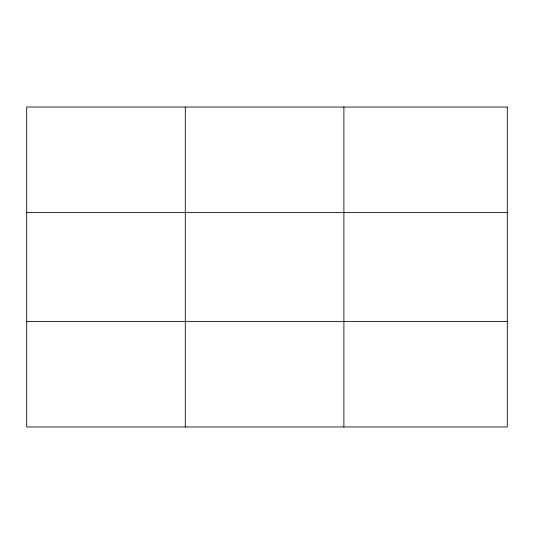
<?xml version="1.0" encoding="UTF-8"?>
<svg xmlns="http://www.w3.org/2000/svg" width="534" height="534" viewBox="0 0 534 534"><rect width="100%" height="100%" fill="white"/><g stroke="black" fill="none" stroke-linecap="round" stroke-linejoin="round"><path stroke-width="0.8" d="M185.298 426.96L185.298 107.04M343.896 426.96L343.896 107.04M26.7 212.612L507.3 212.612M26.7 321.388L507.3 321.388M507.3 107.04L507.3 426.96L26.7 426.96L26.7 107.04L507.3 107.04"/></g></svg>
